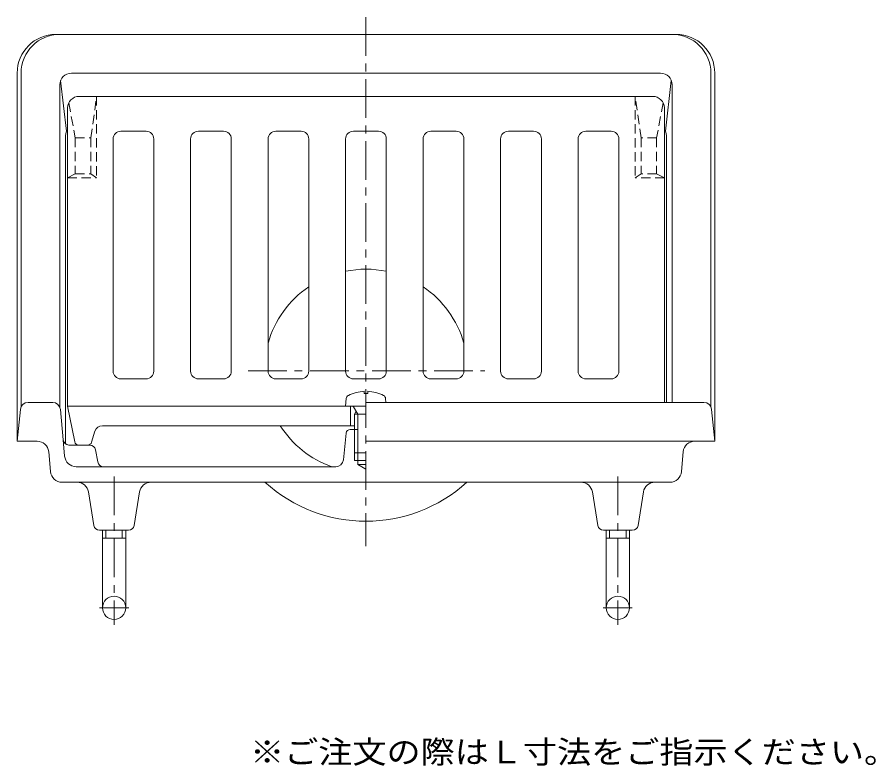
# Model space of a CAD drawing. Units: millimetres, scale not verified. Extents: x -343 to 306, y -274 to 238.
# Drawn here: x 84.6 to 306.1, y -226.6 to -33.4 of the extents above; entities that cross this region are included whole.
import ezdxf
from ezdxf.enums import TextEntityAlignment as Align

# ---------------------------------------------------------------- set-up
doc = ezdxf.new("R2010")
doc.units = ezdxf.units.MM
doc.header["$LTSCALE"] = 2
doc.linetypes.add('CHAIN1', pattern=[8, 5, -1, 1, -1])
doc.linetypes.add('DASHED1', pattern=[1.8, 1.2, -0.6])
for name, color, linetype, lineweight in [('0-0_通り芯', 3, 'Continuous', 9), ('0-1_躯体', 2, 'Continuous', 9), ('0-A', 2, 'Continuous', 9)]:
    doc.layers.add(name, color=color, linetype=linetype, lineweight=lineweight)
doc.layers.add('F-5_F-5ﾚｲﾔ', color=2, linetype='Continuous')
doc.styles.add('ＭＳ ゴシック', font='')
doc.styles.get('ＭＳ ゴシック').set_extended_font_data('MS Gothic')

msp = doc.modelspace()

# ---------------------------------------------------------------- linework, layer by layer
at = {"layer": '0-0_通り芯', "linetype": 'CHAIN1'}
for p, q in [((174.568, -33.399), (174.568, -169.931)), ((144.142, -124.703), (205.249, -124.703)), ((109.568, -151.964), (109.568, -190.214)), ((239.568, -151.964), (239.568, -190.214))]:
    msp.add_line(p, q, dxfattribs=at)
at = {"layer": '0-0_通り芯'}
for p, q in [((254.568, -37.837), (94.568, -37.837)), ((84.568, -47.837), (84.568, -142.837)), ((85.568, -47.837), (85.568, -133.986)), ((250.568, -47.837), (98.568, -47.837)), ((263.568, -47.837), (263.568, -133.986)), ((264.568, -47.837), (264.568, -142.837)), ((95.568, -50.837), (95.568, -134.024)), ((95.784, -49.721), (97.284, -62.83)), ((253.353, -49.721), (251.853, -62.83)), ((253.568, -50.837), (253.568, -132.837)), ((97.068, -63.947), (97.068, -143.563)), ((252.068, -63.947), (252.068, -132.837)), ((93.741, -132.837), (87.378, -132.837)), ((261.758, -132.837), (174.568, -132.837)), ((85.388, -134.638), (84.568, -142.837)), ((96.439, -142.472), (95.733, -134.657)), ((263.748, -134.638), (264.568, -142.837)), ((169.475, -140.734), (168.755, -147.633)), ((170.469, -139.837), (172.438, -139.837)), ((89.715, -142.837), (84.568, -142.837)), ((96.821, -146.696), (96.439, -142.472)), ((103.313, -143.837), (97.933, -143.837)), ((174.568, -142.837), (264.568, -142.837)), ((93.167, -150.696), (92.703, -145.567)), ((104.789, -145.073), (105.347, -148.19)), ((171.568, -145.837), (171.568, -147.837)), ((172.438, -145.837), (172.438, -148.837)), ((256.434, -145.567), (255.97, -150.696)), ((174.568, -147.837), (171.568, -147.837)), ((99.809, -149.426), (106.824, -149.426)), ((166.766, -149.426), (106.824, -149.426)), ((172.438, -148.837), (174.568, -150.067)), ((174.568, -148.837), (172.438, -148.837)), ((96.155, -153.426), (252.982, -153.426)), ((104.365, -164.576), (102.975, -155.949)), ((114.772, -164.576), (116.162, -155.949)), ((234.365, -164.576), (232.975, -155.949)), ((244.772, -164.576), (246.162, -155.949)), ((113.291, -165.837), (105.846, -165.837)), ((235.846, -165.837), (243.291, -165.837))]:
    msp.add_line(p, q, dxfattribs=at)
for centre, radius, start, end in [((94.568, -47.837), 10, 90, 180), ((95.568, -47.837), 10, 90, 180), ((253.568, -47.837), 10, 0, 90), ((254.568, -47.837), 10, 0, 90), ((98.568, -50.837), 3, 90, 180), ((250.568, -50.837), 3, 0, 90), ((100.068, -63.947), 3, 146.4422, 180), ((249.068, -63.947), 3, 0, 33.5578), ((174.568, -124.703), 26.255, 78.4655, 101.5345), ((174.568, -124.703), 26.255, 124.17958, 164.09277), ((174.568, -124.703), 26.255, 15.90723, 55.82042), ((87.378, -134.837), 2, 90, 174.28955), ((93.741, -134.837), 2, 5.16655, 90), ((261.758, -134.837), 2, 5.71045, 90), ((174.568, -124.703), 26.255, 212.57169, 250.33037), ((170.469, -140.837), 1, 90, 174.04549), ((89.715, -145.837), 3, 5.16678, 90), ((97.933, -142.337), 1.5, 185.16663, 270), ((103.313, -145.337), 1.5, 10.1445, 90), ((259.421, -145.837), 3, 90, 174.83322), ((99.809, -146.426), 3, 185.16678, 270), ((106.824, -147.926), 1.5, 190.1445, 270), ((166.766, -147.426), 2, 270, 354.04619), ((96.155, -150.426), 3, 185.16655, 270), ((252.982, -150.426), 3, 270, 354.83345), ((100.013, -156.426), 3, 9.15407, 90), ((119.124, -156.426), 3, 90, 170.84593), ((174.568, -124.703), 38.784, 227.78242, 312.21758), ((230.013, -156.426), 3, 9.15407, 90), ((249.124, -156.426), 3, 90, 170.84593), ((105.846, -164.337), 1.5, 189.15413, 270), ((113.291, -164.337), 1.5, 270, 350.84587), ((235.846, -164.337), 1.5, 189.15413, 270), ((243.291, -164.337), 1.5, 270, 350.84587)]:
    msp.add_arc(centre, radius, start, end, dxfattribs=at)
at = {"layer": '0-1_躯体'}
for p, q in [((248.568, -53.837), (100.568, -53.837)), ((97.568, -56.837), (97.568, -133.837)), ((251.568, -56.837), (251.568, -132.837)), ((117.818, -62.837), (111.318, -62.837)), ((137.818, -62.837), (131.318, -62.837)), ((157.818, -62.837), (151.318, -62.837)), ((171.318, -62.837), (177.818, -62.837)), ((191.318, -62.837), (197.818, -62.837)), ((211.318, -62.837), (217.818, -62.837)), ((231.318, -62.837), (237.818, -62.837)), ((109.318, -124.766), (109.318, -64.837)), ((119.818, -124.766), (119.818, -64.837)), ((129.318, -64.837), (129.318, -124.766)), ((139.818, -64.837), (139.818, -124.766)), ((149.318, -64.837), (149.318, -124.766)), ((159.818, -64.837), (159.818, -124.766)), ((169.318, -64.837), (169.318, -124.766)), ((179.818, -64.837), (179.818, -124.766)), ((189.318, -64.837), (189.318, -124.766)), ((199.818, -64.837), (199.818, -124.766)), ((209.318, -64.837), (209.318, -124.766)), ((219.818, -64.837), (219.818, -124.766)), ((229.318, -124.766), (229.318, -64.837)), ((239.818, -124.766), (239.818, -64.837)), ((117.818, -126.766), (111.318, -126.766)), ((137.818, -126.766), (131.318, -126.766)), ((157.818, -126.766), (151.318, -126.766)), ((171.318, -126.766), (177.818, -126.766)), ((191.318, -126.766), (197.818, -126.766)), ((211.318, -126.766), (217.818, -126.766)), ((231.318, -126.766), (237.818, -126.766)), ((97.568, -133.837), (174.568, -133.837)), ((97.568, -133.837), (99.408, -143.033)), ((170.568, -133.837), (170.568, -138.837)), ((106.556, -138.837), (171.568, -138.837)), ((104.641, -140.263), (103.782, -143.125))]:
    msp.add_line(p, q, dxfattribs=at)
at = {"layer": '0-1_躯体', "linetype": 'DASHED1'}
for p, q in [((97.88, -55.507), (99.568, -64.563)), ((251.257, -55.507), (249.568, -64.563)), ((99.568, -64.563), (103.568, -64.563)), ((103.568, -64.563), (103.568, -73.837)), ((249.568, -64.563), (245.568, -64.563)), ((245.568, -64.563), (245.568, -73.837)), ((99.568, -73.837), (97.568, -74.837)), ((97.568, -74.837), (105.068, -74.837)), ((103.568, -73.837), (105.068, -74.837)), ((245.568, -73.837), (244.068, -74.837)), ((251.568, -74.837), (244.068, -74.837)), ((249.568, -73.837), (251.568, -74.837))]:
    msp.add_line(p, q, dxfattribs=at)
for points in [[(103.568, -64.563), (105.068, -53.837), (105.068, -74.837)], [(245.568, -64.563), (244.068, -53.837), (244.068, -74.837)], [(99.568, -64.563), (99.568, -73.837), (103.568, -73.837)], [(249.568, -64.563), (249.568, -73.837), (245.568, -73.837)]]:
    msp.add_lwpolyline(points, dxfattribs=at)
at = {"layer": '0-1_躯体'}
for centre, radius, start, end in [((100.568, -56.837), 3, 90, 180), ((248.568, -56.837), 3, 0, 90), ((111.318, -64.837), 2, 90, 180), ((117.818, -64.837), 2, 0, 90), ((131.318, -64.837), 2, 90, 180), ((137.818, -64.837), 2, 0, 90), ((151.318, -64.837), 2, 90, 180), ((157.818, -64.837), 2, 0, 90), ((171.318, -64.837), 2, 90, 180), ((177.818, -64.837), 2, 0, 90), ((191.318, -64.837), 2, 90, 180), ((197.818, -64.837), 2, 0, 90), ((211.318, -64.837), 2, 90, 180), ((217.818, -64.837), 2, 0, 90), ((231.318, -64.837), 2, 90, 180), ((237.818, -64.837), 2, 0, 90), ((111.318, -124.766), 2, 180, 270), ((117.818, -124.766), 2, 270, 0), ((131.318, -124.766), 2, 180, 270), ((137.818, -124.766), 2, 270, 0), ((151.318, -124.766), 2, 180, 270), ((157.818, -124.766), 2, 270, 0), ((171.318, -124.766), 2, 180, 270), ((177.818, -124.766), 2, 270, 0), ((191.318, -124.766), 2, 180, 270), ((197.818, -124.766), 2, 270, 0), ((211.318, -124.766), 2, 180, 270), ((217.818, -124.766), 2, 270, 0), ((231.318, -124.766), 2, 180, 270), ((237.818, -124.766), 2, 270, 0), ((106.556, -140.837), 2, 89.99858, 163.30096), ((100.388, -142.837), 1, 191.31007, 270), ((102.824, -142.837), 1, 270, 343.30103)]:
    msp.add_arc(centre, radius, start, end, dxfattribs=at)
at = {"layer": '0-A'}
for p, q in [((174.089, -129.949), (174.089, -130.57)), ((175.047, -130.57), (174.089, -130.57)), ((175.047, -129.949), (175.047, -130.57)), ((169.494, -131.827), (169.318, -133.837)), ((179.642, -131.827), (179.731, -132.837)), ((172.438, -135.837), (171.386, -133.965)), ((171.568, -135.837), (172.009, -135.074)), ((171.568, -135.837), (171.568, -145.837)), ((171.568, -135.837), (174.568, -135.837)), ((172.438, -135.837), (172.438, -145.837)), ((171.568, -145.837), (174.568, -145.837)), ((106.568, -165.837), (106.568, -185.837)), ((107.438, -167.837), (107.438, -165.837)), ((111.698, -167.837), (111.698, -165.837)), ((112.568, -165.837), (112.568, -185.837)), ((236.568, -165.837), (236.568, -185.837)), ((237.438, -167.837), (237.438, -165.837)), ((241.698, -167.837), (241.698, -165.837)), ((242.568, -165.837), (242.568, -185.837)), ((112.568, -167.837), (106.568, -167.837)), ((236.568, -167.837), (242.568, -167.837))]:
    msp.add_line(p, q, dxfattribs=at)
at = {"layer": '0-A', "linetype": 'CHAIN1'}
for p, q in [((113.38, -185.837), (105.851, -185.837)), ((235.757, -185.837), (243.286, -185.837))]:
    msp.add_line(p, q, dxfattribs=at)
at = {"layer": '0-A'}
for centre in [(109.568, -185.837), (239.568, -185.837)]:
    msp.add_circle(centre, 3, dxfattribs=at)
for centre, radius, start, end in [((174.568, -139.937), 10, 92.7462, 116.94164), ((174.568, -139.937), 10, 63.05836, 87.2538), ((170.491, -131.914), 1, 116.94113, 174.99829), ((178.646, -131.914), 1, 5.00171, 63.05887), ((171.168, -134.087), 0.25, 29.32918, 90)]:
    msp.add_arc(centre, radius, start, end, dxfattribs=at)

# ---------------------------------------------------------------- texts
at = {"layer": 'F-5_F-5ﾚｲﾔ', "style": 'ＭＳ ゴシック', "width": 1.1}
msp.add_text('※ご注文の際はＬ寸法をご指示ください。', height=5.865, dxfattribs=at).set_placement((144.671, -227.728), align=Align.BOTTOM_LEFT)

doc.saveas('drawing.dxf')
